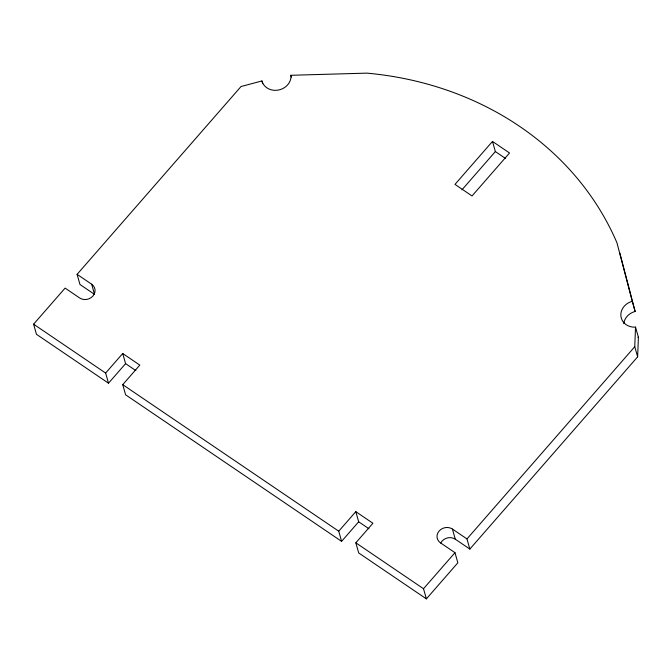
<?xml version="1.0" encoding="UTF-8"?>
<svg xmlns="http://www.w3.org/2000/svg" width="672" height="672" viewBox="0 0 672 672"><rect width="100%" height="100%" fill="white"/><g stroke="black" fill="none" stroke-linecap="round" stroke-linejoin="round"><path stroke-width="1.01" d="M355.807 511.652L358.68 521.791L341.603 541.355L338.738 531.208L355.807 511.652L372.91 523.253L355.832 542.808L358.705 552.955L426.384 598.87L457.842 562.817L454.978 552.678L440.42 542.808A9.509 8.375 -15.8 0 1 439.144 530.998A9.509 8.375 -15.8 0 1 452.424 529.057L455.288 539.196L469.846 549.074L637.636 356.84L634.763 346.693L635.527 327.113L635.057 327.18A14.86 13.087 -15.8 0 1 620.903 316.109A14.86 13.087 -15.8 0 1 632.26 301.308L616.963 242.827A326.92 287.851 -15.8 0 0 366.845 73.13L290.875 75.289L291.026 76.709A14.86 13.087 -15.8 0 1 277.704 90.174A14.86 13.087 -15.8 0 1 261.937 80.951L241.03 86.52L77.104 274.344L79.968 284.483L94.525 294.361L91.652 284.214L77.104 274.344M637.636 356.84L638.4 337.252L635.527 327.113M108.511 383.2L105.638 373.061L122.716 353.497L125.58 363.644L108.511 383.2L36.473 334.32L33.6 324.181L65.1 288.095L79.649 297.965A9.509 8.375 -15.8 0 0 92.929 296.024A9.509 8.375 -15.8 0 0 91.652 284.214M341.603 541.355L125.605 394.8L122.741 384.661L139.81 365.098L122.716 353.497M492.484 141.422L454.986 184.388L472.038 195.955L509.536 152.989L492.484 141.422L495.356 151.561L505.588 158.508M461.95 189.84L495.356 151.561M426.384 598.87L423.511 588.731L454.978 552.678M469.846 549.074L466.973 538.927L634.763 346.693M637.93 337.327L638.4 337.252M452.424 529.057L466.973 538.927M125.58 363.644L135.845 370.6M358.68 521.791L368.936 528.755M33.6 324.181L105.638 373.061M122.741 384.661L338.738 531.208M355.832 542.808L423.511 588.731M632.26 301.308L635.132 311.447A14.86 13.087 -15.8 0 0 623.784 323.669M290.875 75.289L291.396 77.137M261.937 80.951L262.718 83.714M619.828 252.966L635.132 311.447M440.714 543.085A9.509 8.375 -15.8 0 1 455.288 539.196"/></g></svg>
